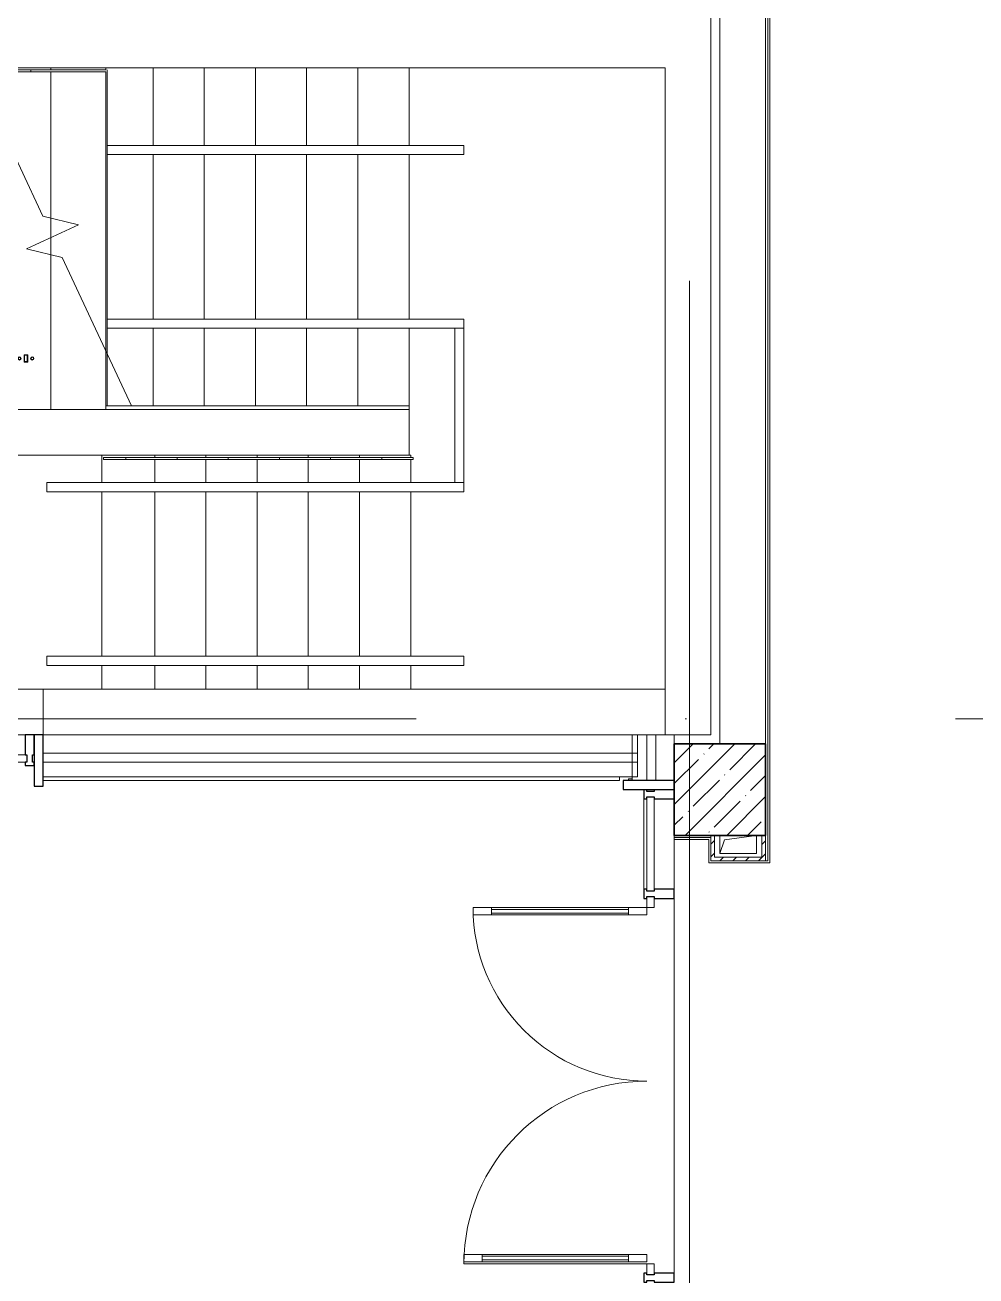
# Model space of a CAD drawing. Header units: millimetres. Extents: x 5993 to 95364, y 94667 to 143522.
# Drawn here: x 47599 to 48022, y 118349 to 118906 of the extents above; entities that cross this region are included whole.
import ezdxf

# ---------------------------------------------------------------- set-up
doc = ezdxf.new("R2010")
doc.units = ezdxf.units.MM
doc.linetypes.add('50_200_ШТРИХ_1Т_ш5_п1_п1_', pattern=[1400, 1000, -200, 0, -200])
doc.linetypes.add('Штрих короткий', pattern=[300, 150, -150])
for name, color, linetype, lineweight in [('0-2', 7, 'Continuous', 9), ('S-GRID-____-OTLN-1', 7, '50_200_ШТРИХ_1Т_ш5_п1_п1_', 9), ('Двери', 7, 'Continuous', 9), ('Импосты витража', 7, 'Continuous', 9), ('Импосты витража-1', 7, 'Continuous', 25), ('Контуры', 7, 'Continuous', 9), ('Линии свеса', 7, 'Continuous', 9), ('Марки вырезов', 7, 'Continuous', 9), ('Несущие колонны', 7, 'Continuous', 9), ('Несущие колонны-1', 7, 'Continuous', 35), ('Обобщенные модели', 7, 'Continuous', 9), ('Общие ребра', 7, 'Continuous', 9), ('Ограждение', 7, 'Continuous', 9), ('Ограждение-1', 7, 'Continuous', 20), ('Остекление-1', 7, 'Continuous', 9), ('Панель', 7, 'Continuous', 13), ('Панель-1', 7, 'Continuous', 9), ('Перекрытия', 7, 'Continuous', 9), ('Перемычка-1', 7, 'Штрих короткий', 9), ('Стены', 7, 'Continuous', 9), ('Стены-1', 7, 'Continuous', 13), ('Элементы узлов', 7, 'Continuous', 9)]:
    doc.layers.add(name, color=color, linetype=linetype, lineweight=lineweight)
doc.layers.add('Штриховка разреза-4', color=7, linetype='Continuous', lineweight=5, true_color=0x0080ff)

# ---------------------------------------------------------------- blocks, each defined once
blk = doc.blocks.new('Ограждение_СКБ_Подвал - 2-й марш _Л-1_ 2-33198490-АИ2_01_План напольных покрытий и плинтусов 1го этажа _Часть 1_')
at = {"layer": 'Ограждение'}
for p, q in [((-160, 25), (2120, 25)), ((-160, -25), (-160, 25)), ((2120, 25), (2120, -25)), ((2120, -25), (-160, -25))]:
    blk.add_line(p, q, dxfattribs=at)
blk = doc.blocks.new('BSC_Колонна _Прямоугольная - 500х500-V125-АИ2_01_План напольных покрытий и плинтусов 1го этажа _Часть 1_')
at = {"layer": 'Несущие колонны'}
h = blk.add_hatch(dxfattribs=at)
h.set_pattern_fill('FP_158', color=256, style=0, pattern_type=2)
h.set_pattern_definition([(45, (-77100, -56700), (-114.04925, 114.04925), []), (45, (-76985.95, -56700), (-114.04925, 114.04925), [201.613, -40.323, 3.353, -36.97])])
h.paths.add_polyline_path([(-250, -250), (250, -250), (250, 250), (-250, 250)], flags=0)
at = {"layer": 'Несущие колонны-1'}
for p, q in [((250, 250), (-250, 250)), ((-250, 250), (-250, -250)), ((250, -250), (250, 250)), ((-250, -250), (250, -250))]:
    blk.add_line(p, q, dxfattribs=at)
blk = doc.blocks.new('Ограждение_СКБ_Подвал - 2-й марш _Л-1_-V51-АИ2_01_План напольных покрытий и плинтусов 1го этажа _Часть 1_')
at = {"layer": 'Ограждение'}
for p, q in [((3800, 25), (1850, 25)), ((3800, -25), (3800, 25)), ((1850, -25), (3800, -25))]:
    blk.add_line(p, q, dxfattribs=at)
blk = doc.blocks.new('PNS_Панель прямоугольная1 - Нр_Стекло - 40мм-31356820-АИ2_01_План напольных покрытий и плинтусов 1го этажа _Часть 1_')
at = {"layer": 'Остекление-1'}
for p, q in [((-247.5, 40), (247.5, 40)), ((-257.5, 0), (257.5, 0)), ((247.5, 0), (-247.5, 0))]:
    blk.add_line(p, q, dxfattribs=at)
blk = doc.blocks.new('Прямоугольный импост - Импост структурный с накладкой - 150мм-31356817-АИ2_01_План напольных покрытий и плинтусов 1го этажа _Часть 1_')
at = {"layer": 'Импосты витража'}
for p, q in [((76683, 56155), (76683, 56650)), ((76850, 56438), (76850, 56450)), ((76850, 56155), (76850, 56427))]:
    blk.add_line(p, q, dxfattribs=at)
blk = doc.blocks.new('Прямоугольный импост - Импост структурный с накладкой - 150мм-V170-АИ2_01_План напольных покрытий и плинтусов 1го этажа _Часть 1_')
at = {"layer": 'Импосты витража-1'}
for p, q in [((-25, 0), (-25, 17)), ((-25, 17), (25, 17)), ((-15, 0), (-25, 0)), ((-15, -40), (-15, 0)), ((25, 0), (15, 0)), ((15, 0), (15, -40)), ((25, 17), (25, 0)), ((-25, -150), (-25, -40)), ((-25, -40), (-15, -40)), ((15, -40), (25, -40)), ((25, -40), (25, -150))]:
    blk.add_line(p, q, dxfattribs=at)
blk = doc.blocks.new('Прямоугольный импост - Откос НВФ_50х280 мм-28455955-АИ2_01_План напольных покрытий и плинтусов 1го этажа _Часть 1_')
at = {"layer": 'Импосты витража-1'}
for p, q in [((0, 130), (-50, 130)), ((-50, 130), (-50, -150)), ((0, -150), (0, 130))]:
    blk.add_line(p, q, dxfattribs=at)
blk = doc.blocks.new('Дверь_Витражная_СКБ_2Ст2 - ДВН_ДАО_Выход из столовой-31380407-АИ2_01_План напольных покрытий и плинтусов 1го этажа _Часть 1_')
at = {"layer": 'Двери'}
for p, q in [((-975, -950), (-975, 0)), ((975, -1000), (975, 0))]:
    blk.add_line(p, q, dxfattribs=at)
for centre, radius, start, end in [((-975, 0), 950, 270, 0), ((975, 0), 1000, 180, 270)]:
    blk.add_arc(centre, radius, start, end, dxfattribs=at)
at = {"layer": 'Элементы узлов'}
for p, q in [((-1025, 40), (-975, 40)), ((-975, 40), (-1025, 40)), ((-975, 0), (-1025, 0)), ((-1025, 0), (-975, 0)), ((-975, 40), (-975, 0)), ((-975, 0), (-975, 40)), ((-935, 0), (-975, 0)), ((-975, -950), (-975, 0)), ((-935, 0), (-975, 0)), ((-975, 0), (-975, -950)), ((-935, -950), (-935, 0)), ((-935, -950), (-935, 0)), ((923, 0), (963, 0)), ((923, -1000), (923, 0)), ((923, 0), (923, -1000)), ((963, 0), (923, 0)), ((963, -1000), (963, 0)), ((963, -1000), (963, 0)), ((1025, 40), (975, 40)), ((975, 40), (975, 0)), ((1025, 40), (975, 40)), ((975, 40), (975, 0)), ((975, 0), (1025, 0)), ((975, 0), (1025, 0)), ((-975, -100), (-935, -100)), ((-965, -850), (-965, -100)), ((-945, -850), (-945, -100)), ((963, -100), (923, -100)), ((933, -900), (933, -100)), ((953, -900), (953, -100)), ((-975, -850), (-935, -850)), ((-975, -950), (-935, -950)), ((-975, -950), (-935, -950)), ((963, -900), (923, -900)), ((963, -1000), (923, -1000)), ((923, -1000), (963, -1000))]:
    blk.add_line(p, q, dxfattribs=at)
blk = doc.blocks.new('Прямоугольный импост - Импост структурный с накладкой - 150мм-27090926-АИ2_01_План напольных покрытий и плинтусов 1го этажа _Часть 1_')
at = {"layer": 'Импосты витража-1'}
for p, q in [((-25, 0), (-25, 17)), ((-25, 17), (25, 17)), ((-15, 0), (-25, 0)), ((-15, -40), (-15, 0)), ((25, 0), (15, 0)), ((15, 0), (15, -40)), ((25, 17), (25, 0)), ((-25, -150), (-25, -40)), ((-25, -40), (-15, -40)), ((15, -40), (25, -40)), ((25, -40), (25, -150)), ((25, -150), (-25, -150))]:
    blk.add_line(p, q, dxfattribs=at)
blk = doc.blocks.new('Проем_Дверь_Прямоугольный - 1400х2400h_дверные проемы-27126712-АИ2_01_План напольных покрытий и плинтусов 1го этажа _Часть 1_')
at = {"layer": 'Перемычка-1'}
for p, q in [((700, 125), (-700, 125)), ((700, -125), (-700, -125))]:
    blk.add_line(p, q, dxfattribs=at)
blk = doc.blocks.new('Прямоугольный импост - Откос НВФ_50х280 мм-27090899-АИ2_01_План напольных покрытий и плинтусов 1го этажа _Часть 1_')
at = {"layer": 'Импосты витража-1'}
for p, q in [((0, 150), (-50, 150)), ((-50, 150), (-50, -130)), ((0, -130), (0, 150)), ((-50, -130), (0, -130))]:
    blk.add_line(p, q, dxfattribs=at)
blk = doc.blocks.new('DRS_ДПУ_распашная__1Ст_Прямоугольная - НР_Стальная_подвал-27090921-АИ2_01_План напольных покрытий и плинтусов 1го этажа _Часть 1_')
at = {"layer": 'Панель'}
for p, q in [((-550, 1100), (-550, 0)), ((-510, 1100), (-550, 1100)), ((-510, 0), (-510, 1100)), ((-550, 0), (-510, 0))]:
    blk.add_line(p, q, dxfattribs=at)
at = {"layer": 'Панель-1'}
for p, q in [((-550, 0), (-610, 0)), ((-610, 0), (-610, -40)), ((-550, -40), (-550, 0)), ((610, 0), (550, 0)), ((550, 0), (550, -40)), ((610, -40), (610, 0)), ((-610, -40), (-550, -40)), ((550, -40), (610, -40))]:
    blk.add_line(p, q, dxfattribs=at)
blk.add_arc((-550, 0), 1100, 360, 90, dxfattribs=at)
blk = doc.blocks.new('Прямоугольный импост - Импост структурный с накладкой - 150мм-27090916-АИ2_01_План напольных покрытий и плинтусов 1го этажа _Часть 1_')
at = {"layer": 'Импосты витража-1'}
for p, q in [((-25, 40), (-25, 150)), ((-25, 150), (25, 150)), ((25, 150), (25, 40)), ((-15, 40), (-25, 40)), ((-25, -17), (-25, 0)), ((-25, 0), (-15, 0)), ((-15, 0), (-15, 40)), ((15, 40), (15, 0)), ((25, 40), (15, 40)), ((15, 0), (25, 0)), ((25, 0), (25, -17)), ((25, -17), (-25, -17))]:
    blk.add_line(p, q, dxfattribs=at)
blk = doc.blocks.new('AR_Отверстие прямоугольное _в плите_ - AR_Отверстие прямоугольное _в плите_-V245-АИ2_01_План напольных покрытий и плинтусов 1го этажа _Часть 1_')
at = {"layer": 'Обобщенные модели'}
for p, q in [((-100, 50), (-100, -50)), ((-100, -50), (-75, 25)), ((-75, 25), (100, 50)), ((100, -50), (100, 50)), ((-100, -50), (100, -50))]:
    blk.add_line(p, q, dxfattribs=at)
blk = doc.blocks.new('Ограждение_СКБ_Подвал - Площадка-V297-АИ2_01_План напольных покрытий и плинтусов 1го этажа _Часть 1_')
at = {"layer": 'Ограждение'}
for p, q in [((545, 25), (-300, 25)), ((-300, -25), (545, -25))]:
    blk.add_line(p, q, dxfattribs=at)
blk = doc.blocks.new('Ограждение 14 - Ограждение 2-31464566-АИ2_01_План напольных покрытий и плинтусов 1го этажа _Часть 1_')
at = {"layer": 'Ограждение'}
for p, q in [((68849.4, 57297.8), (68849.4, 57296.8)), ((68849.4, 57296.3), (68849.4, 57169)), ((68879.4, 57169), (68879.4, 57296.3)), ((68902.6, 57356), (68893.2, 57356)), ((68893.2, 57354), (68893.2, 57356)), ((69423.4, 57356), (68902.6, 57356)), ((68902.6, 57326), (69423.4, 57326)), ((69124.6, 57305.4), (69124.6, 57261)), ((69124.6, 57301), (69124.6, 57261)), ((69134.6, 57261), (69134.6, 57305.4)), ((69134.6, 57261), (69134.6, 57301)), ((70218.7, 57356), (69423.4, 57356)), ((69423.4, 57326), (70218.7, 57326)), ((69724.7, 57301), (69724.7, 57261)), ((69734.7, 57261), (69734.7, 57301)), ((70324.6, 57301), (70324.6, 57261)), ((70334.6, 57261), (70334.6, 57301)), ((69119.6, 57261), (69119.6, 57221)), ((69139.6, 57261), (69119.6, 57261)), ((69122.6, 57258), (69136.6, 57258)), ((69122.6, 57224), (69122.6, 57258)), ((69136.6, 57258), (69136.6, 57224)), ((69139.6, 57221), (69139.6, 57261)), ((68849.4, 57169), (68849.4, 57166.1)), ((68849.7, 57156.9), (68849.7, 56820.9)), ((68849.7, 57156.9), (68864.7, 57156.9)), ((68864.7, 57156.9), (68879.7, 57156.9)), ((68879.7, 56820.9), (68879.7, 57156.9)), ((69119.6, 57221), (69139.6, 57221)), ((69136.6, 57224), (69122.6, 57224)), ((68970, 56896.9), (68906.1, 56896.9)), ((68970, 56896.9), (68906.1, 56896.9)), ((68906.1, 56886.9), (68970, 56886.9)), ((68906.1, 56886.9), (68970, 56886.9)), ((68975, 56916.2), (68970, 56916.2)), ((68970, 56916.2), (68970, 56915.3)), ((68970, 56915.3), (68970, 56916.2)), ((68975, 56916.2), (68970, 56916.2)), ((68970, 56916.2), (68970, 56915.3)), ((68970, 56866.2), (68970, 56916.2)), ((68970, 56867), (68970, 56866.2)), ((68970, 56866.2), (68970, 56867)), ((68970, 56867), (68970, 56866.2)), ((68970, 56866.2), (68975, 56866.2)), ((68970, 56866.2), (68975, 56866.2))]:
    blk.add_line(p, q, dxfattribs=at)
at = {"layer": 'Ограждение', "flags": 128}
for points in [[(69124.6, 57305.4), (69124.6, 57307), (69124.6, 57308.7), (69124.6, 57310.3), (69124.6, 57311.9), (69124.6, 57313.5), (69124.6, 57315.2), (69124.6, 57316.7), (69124.6, 57318.3), (69124.6, 57319.9), (69124.6, 57321.4), (69124.6, 57322.9), (69124.6, 57324.4), (69124.6, 57325.8)], [(69124.6, 57301), (69124.6, 57302.6), (69124.6, 57304.3), (69124.6, 57305.9), (69124.6, 57307.6), (69124.6, 57309.2), (69124.6, 57310.8), (69124.6, 57312.4), (69124.6, 57313.9), (69124.6, 57315.5), (69124.6, 57317), (69124.6, 57318.5), (69124.6, 57320), (69124.6, 57321.4), (69124.6, 57322.8), (69124.6, 57324.2), (69124.6, 57325.6)], [(69134.6, 57325.7), (69134.6, 57324.3), (69134.6, 57322.8), (69134.6, 57321.3), (69134.6, 57319.8), (69134.6, 57318.2), (69134.6, 57316.6), (69134.6, 57315), (69134.6, 57313.4), (69134.6, 57311.8), (69134.6, 57310.2), (69134.6, 57308.5), (69134.6, 57306.9), (69134.6, 57305.4)], [(69134.6, 57325.5), (69134.6, 57324.1), (69134.6, 57322.7), (69134.6, 57321.3), (69134.6, 57319.9), (69134.6, 57318.4), (69134.6, 57316.9), (69134.6, 57315.4), (69134.6, 57313.8), (69134.6, 57312.3), (69134.6, 57310.7), (69134.6, 57309.1), (69134.6, 57307.4), (69134.6, 57305.8), (69134.6, 57304.2), (69134.6, 57302.5), (69134.6, 57301)], [(69724.7, 57301), (69724.7, 57302.6), (69724.7, 57304.3), (69724.7, 57305.9), (69724.7, 57307.6), (69724.7, 57309.2), (69724.7, 57310.8), (69724.7, 57312.4), (69724.7, 57313.9), (69724.7, 57315.5), (69724.7, 57317), (69724.7, 57318.5), (69724.7, 57320), (69724.7, 57321.4), (69724.7, 57322.8), (69724.7, 57324.2), (69724.7, 57325.6)], [(69734.7, 57325.5), (69734.7, 57324.1), (69734.7, 57322.7), (69734.7, 57321.3), (69734.7, 57319.9), (69734.7, 57318.4), (69734.7, 57316.9), (69734.7, 57315.4), (69734.7, 57313.8), (69734.7, 57312.3), (69734.7, 57310.7), (69734.7, 57309.1), (69734.7, 57307.4), (69734.7, 57305.8), (69734.7, 57304.2), (69734.7, 57302.5), (69734.7, 57301)], [(70324.6, 57301), (70324.6, 57302.6), (70324.6, 57304.3), (70324.6, 57305.9), (70324.6, 57307.6), (70324.6, 57309.2), (70324.6, 57310.8), (70324.6, 57312.4), (70324.6, 57313.9), (70324.6, 57315.5), (70324.6, 57317), (70324.6, 57318.5), (70324.6, 57320), (70324.6, 57321.4), (70324.6, 57322.8), (70324.6, 57324.2), (70324.6, 57325.6), (70324.6, 57326.9), (70324.6, 57328.1), (70324.6, 57329.3), (70324.6, 57330.5), (70324.6, 57331.6), (70324.6, 57332.7), (70324.6, 57333.7), (70324.6, 57334.7), (70324.6, 57335.6), (70324.6, 57336.1)], [(70334.6, 57336.1), (70334.6, 57335.2), (70334.6, 57334.3), (70334.6, 57333.3), (70334.6, 57332.3), (70334.6, 57331.2), (70334.6, 57330.1), (70334.6, 57328.9), (70334.6, 57327.7), (70334.6, 57326.4), (70334.6, 57325.1), (70334.6, 57323.7), (70334.6, 57322.3), (70334.6, 57320.9), (70334.6, 57319.5), (70334.6, 57318), (70334.6, 57316.5), (70334.6, 57314.9), (70334.6, 57313.4), (70334.6, 57311.8), (70334.6, 57310.2), (70334.6, 57308.6), (70334.6, 57307), (70334.6, 57305.3), (70334.6, 57303.7), (70334.6, 57302), (70334.6, 57301)], [(68849.6, 57156.9), (68849.6, 57158.2), (68849.6, 57159.5), (68849.6, 57160.7), (68849.6, 57162), (68849.6, 57163.3), (68849.6, 57164.5), (68849.6, 57165.7), (68849.6, 57167), (68849.6, 57168.2), (68849.6, 57169.4), (68849.6, 57170.5), (68849.6, 57171.7), (68849.6, 57172.8), (68849.6, 57173.9), (68849.6, 57175), (68849.6, 57176), (68849.6, 57177), (68849.6, 57178), (68849.6, 57178.9), (68849.6, 57179.6)], [(68849.6, 57146.7), (68849.6, 57148), (68849.6, 57149.3), (68849.6, 57150.5), (68849.6, 57151.8), (68849.6, 57153), (68849.6, 57154.3), (68849.6, 57155.5), (68849.6, 57156.7), (68849.6, 57157.9), (68849.6, 57159.1), (68849.6, 57160.3), (68849.6, 57161.4), (68849.6, 57162.6), (68849.6, 57163.7), (68849.6, 57164.7), (68849.6, 57165.8), (68849.6, 57166.8)], [(68879.6, 57179.6), (68879.6, 57178.6), (68879.6, 57177.7), (68879.6, 57176.7), (68879.6, 57175.7), (68879.6, 57174.6), (68879.6, 57173.5), (68879.6, 57172.4), (68879.6, 57171.3), (68879.6, 57170.1), (68879.6, 57169), (68879.6, 57167.8), (68879.6, 57166.6), (68879.6, 57165.3), (68879.6, 57164.1), (68879.6, 57162.9), (68879.6, 57161.6), (68879.6, 57160.3), (68879.6, 57159.1), (68879.6, 57157.8), (68879.6, 57156.9)], [(68879.6, 57169.3), (68879.6, 57168.4), (68879.6, 57167.5), (68879.6, 57166.5), (68879.6, 57165.4), (68879.6, 57164.4), (68879.6, 57163.3), (68879.6, 57162.2), (68879.6, 57161.1), (68879.6, 57159.9), (68879.6, 57158.7), (68879.6, 57157.6)], [(68865.1, 56896.9), (68865.1, 56896.9), (68865.3, 56896.9), (68865.4, 56896.9), (68865.7, 56896.9), (68866, 56896.9), (68866.4, 56896.9), (68866.8, 56896.9)], [(68866.8, 56886.9), (68866.3, 56886.9), (68866, 56886.9), (68865.7, 56886.9), (68865.4, 56886.9), (68865.2, 56886.9), (68865.1, 56886.9), (68865.1, 56886.9)], [(68906.1, 56886.9), (68904.4, 56886.9), (68902.8, 56886.9), (68901.1, 56886.9), (68899.5, 56886.9), (68897.9, 56886.9), (68896.3, 56886.9), (68894.7, 56886.9), (68893.1, 56886.9), (68891.6, 56886.9), (68890, 56886.9), (68888.5, 56886.9), (68887.1, 56886.9), (68885.6, 56886.9), (68884.2, 56886.9), (68882.8, 56886.9), (68881.5, 56886.9), (68880.2, 56886.9)], [(68906.1, 56886.9), (68904.4, 56886.9), (68902.8, 56886.9), (68901.1, 56886.9), (68899.5, 56886.9), (68897.9, 56886.9), (68896.3, 56886.9), (68894.7, 56886.9), (68893.1, 56886.9), (68891.6, 56886.9), (68890, 56886.9), (68888.5, 56886.9), (68887.1, 56886.9), (68885.6, 56886.9), (68884.2, 56886.9), (68882.8, 56886.9), (68881.5, 56886.9), (68880.2, 56886.9)], [(68880.3, 56896.9), (68881.6, 56896.9), (68882.9, 56896.9), (68884.3, 56896.9), (68885.7, 56896.9), (68887.2, 56896.9), (68888.7, 56896.9), (68890.2, 56896.9), (68891.7, 56896.9), (68893.2, 56896.9), (68894.8, 56896.9), (68896.4, 56896.9), (68898, 56896.9), (68899.6, 56896.9), (68901.3, 56896.9), (68902.9, 56896.9), (68904.5, 56896.9), (68906.1, 56896.9)], [(68880.3, 56896.9), (68881.6, 56896.9), (68882.9, 56896.9), (68884.3, 56896.9), (68885.7, 56896.9), (68887.2, 56896.9), (68888.7, 56896.9), (68890.2, 56896.9), (68891.7, 56896.9), (68893.2, 56896.9), (68894.8, 56896.9), (68896.4, 56896.9), (68898, 56896.9), (68899.6, 56896.9), (68901.3, 56896.9), (68902.9, 56896.9), (68904.5, 56896.9), (68906.1, 56896.9)], [(68849.7, 56785.9), (68849.7, 56786), (68849.7, 56786), (68849.7, 56786.2), (68849.7, 56786.4), (68849.7, 56786.6), (68849.7, 56786.9), (68849.7, 56787.3), (68849.7, 56787.7), (68849.7, 56788.2), (68849.7, 56788.7), (68849.7, 56789.3), (68849.7, 56789.9), (68849.7, 56790.6), (68849.7, 56791.3), (68849.7, 56792), (68849.7, 56792.9), (68849.7, 56793.7), (68849.7, 56794.6), (68849.7, 56795.6), (68849.7, 56796.6), (68849.7, 56797.6), (68849.7, 56798.6), (68849.7, 56799.7), (68849.7, 56800.9), (68849.7, 56802), (68849.7, 56803.2), (68849.7, 56804.4), (68849.7, 56805.7), (68849.7, 56807), (68849.7, 56808.3), (68849.7, 56809.6), (68849.7, 56810.9), (68849.7, 56812.2), (68849.7, 56813.6), (68849.7, 56815), (68849.7, 56816.4), (68849.7, 56817.8), (68849.7, 56819.2), (68849.7, 56820.6), (68849.7, 56820.9)], [(68849.7, 56820.9), (68849.7, 56819.5), (68849.7, 56818.1), (68849.7, 56816.7), (68849.7, 56815.4), (68849.7, 56814), (68849.7, 56812.6), (68849.7, 56811.3), (68849.7, 56809.9), (68849.7, 56808.6), (68849.7, 56807.3), (68849.7, 56806), (68849.7, 56804.8), (68849.7, 56803.5), (68849.7, 56802.3), (68849.7, 56801.2), (68849.7, 56800), (68849.7, 56798.9), (68849.7, 56797.9), (68849.7, 56796.8), (68849.7, 56795.8), (68849.7, 56794.9), (68849.7, 56794), (68849.7, 56793.1), (68849.7, 56792.3), (68849.7, 56791.5), (68849.7, 56790.8), (68849.7, 56790.1), (68849.7, 56789.4), (68849.7, 56788.8), (68849.7, 56788.3), (68849.7, 56787.8), (68849.7, 56787.4), (68849.7, 56787), (68849.7, 56786.7), (68849.7, 56786.4), (68849.7, 56786.2), (68849.7, 56786.1), (68849.7, 56786), (68849.7, 56785.9)], [(68879.7, 56820.9), (68879.7, 56819.5), (68879.7, 56818.1), (68879.7, 56816.7), (68879.7, 56815.4), (68879.7, 56814), (68879.7, 56812.6), (68879.7, 56811.3), (68879.7, 56809.9), (68879.7, 56808.6), (68879.7, 56807.3), (68879.7, 56806), (68879.7, 56804.8), (68879.7, 56803.5), (68879.7, 56802.3), (68879.7, 56801.2), (68879.7, 56800)], [(68879.7, 56785.9), (68879.7, 56786), (68879.7, 56786), (68879.7, 56786.2), (68879.7, 56786.4), (68879.7, 56786.6), (68879.7, 56786.9), (68879.7, 56787.3), (68879.7, 56787.7), (68879.7, 56788.2), (68879.7, 56788.7), (68879.7, 56789.3), (68879.7, 56789.9), (68879.7, 56790.6), (68879.7, 56791.3), (68879.7, 56792), (68879.7, 56792.9), (68879.7, 56793.7), (68879.7, 56794.6), (68879.7, 56795.6), (68879.7, 56796.6), (68879.7, 56797.6), (68879.7, 56798.6), (68879.7, 56799.7), (68879.7, 56800.9), (68879.7, 56802), (68879.7, 56803.2), (68879.7, 56804.4), (68879.7, 56805.7), (68879.7, 56807), (68879.7, 56808.3), (68879.7, 56809.6), (68879.7, 56810.9), (68879.7, 56812.2), (68879.7, 56813.6), (68879.7, 56815), (68879.7, 56816.4), (68879.7, 56817.8), (68879.7, 56819.2), (68879.7, 56820.6), (68879.7, 56820.9)], [(68860, 56771.7), (68859.4, 56771.9), (68858.8, 56772.1), (68858.3, 56772.4), (68857.8, 56772.6), (68857.2, 56772.9), (68856.7, 56773.2), (68856.2, 56773.6), (68855.7, 56773.9), (68855.3, 56774.3), (68854.8, 56774.7), (68854.4, 56775.1), (68853.9, 56775.5), (68853.5, 56775.9), (68853.1, 56776.4), (68852.8, 56776.8), (68852.4, 56777.3), (68852.1, 56777.8), (68851.8, 56778.3), (68851.5, 56778.9), (68851.2, 56779.4), (68850.9, 56779.9), (68850.7, 56780.5), (68850.5, 56781.1), (68850.3, 56781.6), (68850.2, 56782.2), (68850, 56782.8), (68849.9, 56783.4), (68849.8, 56784), (68849.7, 56784.6), (68849.7, 56785.2), (68849.7, 56785.8), (68849.7, 56785.9)], [(68879.7, 56785.9), (68879.7, 56785.3), (68879.6, 56784.7), (68879.6, 56784.1), (68879.5, 56783.5), (68879.4, 56783), (68879.3, 56782.4), (68879.1, 56781.8), (68878.9, 56781.2), (68878.7, 56780.7), (68878.5, 56780.1), (68878.3, 56779.5), (68878, 56779), (68877.7, 56778.5), (68877.4, 56778), (68877.1, 56777.5), (68876.7, 56777), (68876.4, 56776.5), (68876, 56776), (68875.6, 56775.6), (68875.1, 56775.2), (68874.7, 56774.8), (68874.2, 56774.4), (68873.8, 56774), (68873.3, 56773.6), (68872.8, 56773.3), (68872.3, 56773), (68871.8, 56772.7), (68871.2, 56772.4), (68870.7, 56772.2), (68870.1, 56772), (68869.6, 56771.7)], [(68879.7, 56795.8), (68879.7, 56794.9), (68879.7, 56794), (68879.7, 56793.1), (68879.7, 56792.3), (68879.7, 56791.5), (68879.7, 56790.8), (68879.7, 56790.1), (68879.7, 56789.4), (68879.7, 56788.8), (68879.7, 56788.3), (68879.7, 56787.8), (68879.7, 56787.4), (68879.7, 56787), (68879.7, 56786.7), (68879.7, 56786.4), (68879.7, 56786.2), (68879.7, 56786.1), (68879.7, 56786), (68879.7, 56785.9)]]:
    blk.add_lwpolyline(points, dxfattribs=at)
at = {"layer": 'Ограждение'}
for centre, radius, start, end in [((69094.6, 57241), 9, 90, 270), ((69094.5, 57241), 6, 90, 270), ((69094.5, 57241), 6, 270, 90), ((69094.6, 57241), 9, 270, 90), ((69164.7, 57241), 9, 90, 270), ((69164.8, 57241), 6, 90, 270), ((69164.7, 57241), 9, 270, 90), ((69164.8, 57241), 6, 270, 90), ((69694.6, 57241), 9, 90, 270), ((69694.5, 57241), 6, 90, 270), ((69694.5, 57241), 6, 270, 90), ((69694.6, 57241), 9, 270, 90), ((69764.7, 57241), 9, 90, 270), ((69764.8, 57241), 6, 90, 270), ((69764.7, 57241), 9, 270, 90), ((69764.8, 57241), 6, 270, 90), ((70294.6, 57241), 9, 90, 270), ((70294.5, 57241), 6, 90, 270), ((70294.5, 57241), 6, 270, 90), ((70294.6, 57241), 9, 270, 90), ((70364.7, 57241), 9, 90, 270), ((70364.8, 57241), 6, 90, 270), ((70364.7, 57241), 9, 270, 90), ((70364.8, 57241), 6, 270, 90), ((70894.6, 57241), 9, 90, 270), ((70894.5, 57241), 6, 90, 270), ((70894.5, 57241), 6, 270, 90), ((70894.6, 57241), 9, 270, 90), ((70964.7, 57241), 9, 90, 270), ((70964.8, 57241), 6, 90, 270), ((70964.7, 57241), 9, 270, 90), ((70964.8, 57241), 6, 270, 90)]:
    blk.add_arc(centre, radius, start, end, dxfattribs=at)
for centre, major_axis, ratio, start_param, end_param in [((68864.4, 57296.3), (15, 0), 0.5, 2.879793, 4.712389), ((68864.4, 57297.8), (15, 0), 0.5, 2.879793, 3.273788), ((68864.4, 57296.3), (15, 0), 0.5, 4.712389, 6.203112), ((68902.6, 57341), (0, 15), 0.447214, 0, 1.570796), ((68902.6, 57341), (0, 15), 0.447214, 1.570796, 2.879793), ((68864.4, 57169), (15, 0), 0.5, 3.141593, 3.403392), ((68864.4, 57166.1), (15, 0), 0.5, 3.141593, 3.403392), ((68864.6, 57156.9), (15, 0), 0.008993, 2.879793, 3.141593), ((68864.6, 57179.6), (15, 0), 0.701869, 3.403392, 3.633446), ((68864.6, 57156.9), (15, 0), 0.008993, 1.570796, 2.856942), ((68864.6, 57179.6), (15, 0), 0.701869, 3.665191, 4.173478), ((68864.6, 57179.6), (15, 0), 0.701869, 4.18879, 4.712389), ((68864.6, 57179.6), (15, 0), 0.701869, 4.712389, 5.495566), ((68864.6, 57156.9), (15, 0), 0.008993, 0.261799, 1.570796), ((68864.6, 57179.6), (15, 0), 0.701869, 5.497787, 5.751061), ((68864.6, 57179.6), (15, 0), 0.701869, 5.759587, 5.996221), ((68864.6, 57179.6), (15, 0), 0.701869, 6.021386, 6.283185)]:
    blk.add_ellipse(centre, major_axis=major_axis, ratio=ratio, start_param=start_param, end_param=end_param, dxfattribs=at)
for points in [[(69124.7, 57305.4), (69124.8, 57305.4), (69125.2, 57305.4), (69126.3, 57305.4), (69127.9, 57305.3), (69129, 57305.3), (69129.6, 57305.3)], [(69129.6, 57305.3), (69130.2, 57305.3), (69131.4, 57305.3), (69132.9, 57305.4), (69134, 57305.4), (69134.6, 57305.4), (69134.6, 57305.4), (69134.5, 57305.4)], [(69134.5, 57301), (69134.6, 57301), (69134.6, 57301), (69134.5, 57301)], [(69724.7, 57301), (69724.8, 57301), (69725.2, 57301), (69726.4, 57301), (69727.9, 57301), (69729.1, 57301), (69729.7, 57301)], [(69729.7, 57301), (69730.2, 57301), (69731.4, 57301), (69732.9, 57301), (69734.1, 57301), (69734.7, 57301), (69734.7, 57301), (69734.6, 57301)], [(70324.7, 57301), (70324.8, 57301), (70325.2, 57301), (70326.4, 57301), (70327.9, 57301), (70329, 57301), (70329.6, 57301)], [(70329.6, 57301), (70330.2, 57301), (70331.4, 57301), (70332.9, 57301), (70334, 57301), (70334.5, 57301), (70334.6, 57301)], [(68906.1, 56896.8), (68906.1, 56896.9), (68906.1, 56896.9), (68906.1, 56896.8)], [(68906.1, 56891.9), (68906.1, 56892.5), (68906.1, 56893.6), (68906.1, 56895.2), (68906.1, 56896.3), (68906.1, 56896.9), (68906.1, 56896.9), (68906.1, 56896.8)], [(68906.1, 56887), (68906.1, 56887.1), (68906.1, 56887.5), (68906.1, 56888.6), (68906.1, 56890.2), (68906.1, 56891.3), (68906.1, 56891.9)]]:
    blk.add_open_spline(points, degree=3, dxfattribs=at)
at = {"layer": 'Ограждение-1'}
for p, q in [((69719.6, 57261), (69719.6, 57221)), ((69739.6, 57261), (69719.6, 57261)), ((69722.6, 57258), (69736.6, 57258)), ((69722.6, 57224), (69722.6, 57258)), ((69736.6, 57258), (69736.6, 57224)), ((69739.6, 57221), (69739.6, 57261)), ((70319.6, 57261), (70319.6, 57221)), ((70339.6, 57261), (70319.6, 57261)), ((70322.6, 57258), (70336.6, 57258)), ((70322.6, 57224), (70322.6, 57258)), ((70336.6, 57258), (70336.6, 57224)), ((70339.6, 57221), (70339.6, 57261)), ((70919.6, 57261), (70919.6, 57221)), ((70939.6, 57261), (70919.6, 57261)), ((70922.6, 57258), (70936.6, 57258)), ((70922.6, 57224), (70922.6, 57258)), ((70936.6, 57258), (70936.6, 57224)), ((70939.6, 57221), (70939.6, 57261)), ((69719.6, 57221), (69739.6, 57221)), ((69736.6, 57224), (69722.6, 57224)), ((70319.6, 57221), (70339.6, 57221)), ((70336.6, 57224), (70322.6, 57224)), ((70919.6, 57221), (70939.6, 57221)), ((70936.6, 57224), (70922.6, 57224))]:
    blk.add_line(p, q, dxfattribs=at)
at = {"layer": 'Ограждение-1', "flags": 128}
for points in [[(69457, 57341), (69456.5, 57343.6), (69455, 57346.2), (69452.5, 57348.5), (69449.1, 57350.7), (69445, 57352.5), (69440.2, 57354), (69434.9, 57355.1), (69429.3, 57355.8), (69423.4, 57356), (69417.6, 57355.8), (69412, 57355.1), (69406.7, 57354), (69401.9, 57352.5), (69397.8, 57350.7), (69394.4, 57348.5), (69391.9, 57346.2), (69390.4, 57343.6), (69389.9, 57341)], [(69389.9, 57341), (69390.4, 57338.4), (69391.9, 57335.9), (69394.4, 57333.5), (69397.8, 57331.4), (69401.9, 57329.6), (69406.7, 57328.1), (69412, 57326.9), (69417.6, 57326.3), (69423.4, 57326), (69429.3, 57326.3), (69434.9, 57326.9), (69440.2, 57328.1), (69445, 57329.6), (69449.1, 57331.4), (69452.5, 57333.5), (69455, 57335.9), (69456.5, 57338.4), (69457, 57341)], [(70252.3, 57341), (70251.8, 57343.6), (70250.3, 57346.2), (70247.8, 57348.5), (70244.4, 57350.7), (70240.3, 57352.5), (70235.5, 57354), (70230.2, 57355.1), (70224.6, 57355.8), (70218.7, 57356), (70212.9, 57355.8), (70207.3, 57355.1), (70202, 57354), (70197.2, 57352.5), (70193, 57350.7), (70189.7, 57348.5), (70187.2, 57346.2), (70185.7, 57343.6), (70185.2, 57341)], [(70185.2, 57341), (70185.7, 57338.4), (70187.2, 57335.9), (70189.7, 57333.5), (70193, 57331.4), (70197.2, 57329.6), (70202, 57328.1), (70207.3, 57326.9), (70212.9, 57326.3), (70218.7, 57326), (70224.6, 57326.3), (70230.2, 57326.9), (70235.5, 57328.1), (70240.3, 57329.6), (70244.4, 57331.4), (70247.8, 57333.5), (70250.3, 57335.9), (70251.8, 57338.4), (70252.3, 57341)], [(70329.6, 57341.8), (70327.8, 57341.4), (70326.3, 57340.4), (70325.2, 57338.8), (70324.7, 57337), (70324.7, 57335.1), (70325.2, 57333.3), (70326.3, 57331.7), (70327.8, 57330.6), (70329.6, 57330.1)], [(70329.6, 57330.1), (70331.5, 57330.6), (70333, 57331.7), (70334, 57333.3), (70334.6, 57335.1), (70334.6, 57337), (70334.1, 57338.8), (70333, 57340.4), (70331.5, 57341.4), (70329.6, 57341.8)]]:
    blk.add_lwpolyline(points, dxfattribs=at)

msp = doc.modelspace()

# ---------------------------------------------------------------- linework, layer by layer
at = {"layer": 'S-GRID-____-OTLN-1', "color": 251, "ltscale": 0.6, "true_color": 0x636466}
for p, q in [((47894.73, 117351.98), (47894.73, 121495.1)), ((50293.31, 118597.07), (41443.97, 118597.07))]:
    msp.add_line(p, q, dxfattribs=at)
at = {"layer": 'Контуры'}
for p, q in [((47635.59, 118736.43), (47646.28, 118736.43)), ((47646.28, 118736.43), (47655.94, 118736.43)), ((47655.94, 118736.43), (47678.73, 118736.43)), ((47678.73, 118736.43), (47701.52, 118736.43)), ((47701.52, 118736.43), (47724.31, 118736.43)), ((47724.31, 118736.43), (47747.1, 118736.43)), ((47747.1, 118736.43), (47769.89, 118736.43)), ((47633.15, 118702.24), (47633.15, 118712.82)), ((47633.15, 118685.96), (47633.15, 118698.17)), ((47633.15, 118637.13), (47633.15, 118685.96)), ((47633.15, 118624.92), (47633.15, 118637.13)), ((47633.15, 118610.27), (47633.15, 118620.85))]:
    msp.add_line(p, q, dxfattribs=at)
at = {"layer": 'Линии свеса'}
for p, q in [((47655.94, 118887.01), (47655.94, 118852.42)), ((47678.73, 118887.01), (47678.73, 118852.42)), ((47701.52, 118887.01), (47701.52, 118852.42)), ((47724.31, 118887.01), (47724.31, 118852.42)), ((47747.1, 118887.01), (47747.1, 118852.42)), ((47655.94, 118848.35), (47655.94, 118775.09)), ((47678.73, 118848.35), (47678.73, 118775.09)), ((47701.52, 118848.35), (47701.52, 118775.09)), ((47724.31, 118848.35), (47724.31, 118775.09)), ((47747.1, 118848.35), (47747.1, 118775.09)), ((47655.94, 118771.02), (47655.94, 118736.43)), ((47678.73, 118771.02), (47678.73, 118736.43)), ((47701.52, 118771.02), (47701.52, 118736.43)), ((47724.31, 118771.02), (47724.31, 118736.43)), ((47747.1, 118771.02), (47747.1, 118736.43)), ((47635.59, 118759.35), (47635.59, 118736.43))]:
    msp.add_line(p, q, dxfattribs=at)
at = {"layer": 'Марки вырезов'}
for p, q in [((47606.87, 118820.94), (47576.06, 118887.01)), ((47622.7, 118817.09), (47606.87, 118820.94)), ((47599.64, 118806.34), (47622.7, 118817.09)), ((47615.47, 118802.5), (47599.64, 118806.34)), ((47646.28, 118736.43), (47615.47, 118802.5))]:
    msp.add_line(p, q, dxfattribs=at)
at = {"layer": 'Общие ребра'}
for p, q in [((47607.1, 118589.92), (47871.64, 118589.92)), ((47871.64, 118589.92), (47607.1, 118589.92)), ((47875.7, 118569.57), (47875.7, 118589.92)), ((47879.77, 118569.57), (47879.77, 118589.92)), ((47871.64, 118581.78), (47607.1, 118581.78)), ((47871.64, 118577.71), (47607.1, 118577.71)), ((47607.1, 118571.2), (47863.5, 118571.2)), ((47863.5, 118571.2), (47607.1, 118571.2)), ((47869.19, 118569.57), (47869.19, 118570.38)), ((47869.19, 118570.38), (47869.19, 118569.57))]:
    msp.add_line(p, q, dxfattribs=at)
at = {"layer": 'Перекрытия'}
for p, q in [((47610.44, 118887.01), (47610.44, 118886.03)), ((47634.86, 118886.03), (47634.86, 118887.01)), ((47769.89, 118887.01), (47769.89, 118852.42)), ((47610.44, 118885.14), (47610.44, 118734.8)), ((47769.89, 118848.35), (47769.89, 118775.09)), ((47769.89, 118771.02), (47769.89, 118734.8)), ((47634.86, 118734.8), (47634.86, 118736.43)), ((47633.15, 118702.24), (47633.15, 118714.45)), ((47656.67, 118713.47), (47656.67, 118714.45)), ((47679.46, 118713.47), (47679.46, 118714.45)), ((47702.25, 118713.47), (47702.25, 118714.45)), ((47725.04, 118713.47), (47725.04, 118714.45)), ((47747.83, 118713.47), (47747.83, 118714.45)), ((47770.62, 118714.45), (47769.89, 118714.45)), ((47770.62, 118713.47), (47770.62, 118714.45)), ((47656.67, 118702.24), (47656.67, 118712.58)), ((47679.46, 118702.24), (47679.46, 118712.58)), ((47702.25, 118702.24), (47702.25, 118712.58)), ((47725.04, 118702.24), (47725.04, 118712.58)), ((47747.83, 118702.24), (47747.83, 118712.58)), ((47770.62, 118702.24), (47770.62, 118712.58)), ((47633.15, 118624.92), (47633.15, 118698.17)), ((47656.67, 118624.92), (47656.67, 118698.17)), ((47679.46, 118624.92), (47679.46, 118698.17)), ((47702.25, 118624.92), (47702.25, 118698.17)), ((47725.04, 118624.92), (47725.04, 118698.17)), ((47747.83, 118624.92), (47747.83, 118698.17)), ((47770.62, 118624.92), (47770.62, 118698.17)), ((47633.15, 118610.27), (47633.15, 118620.85)), ((47656.67, 118610.27), (47656.67, 118620.85)), ((47679.46, 118610.27), (47679.46, 118620.85)), ((47702.25, 118610.27), (47702.25, 118620.85)), ((47725.04, 118610.27), (47725.04, 118620.85)), ((47747.83, 118610.27), (47747.83, 118620.85)), ((47770.62, 118610.27), (47770.62, 118620.85)), ((47887.91, 118517.07), (47887.91, 118350.21))]:
    msp.add_line(p, q, dxfattribs=at)
at = {"layer": 'Стены'}
for p, q in [((47930.48, 119242.95), (47930.48, 118532.86)), ((47929.59, 118533.75), (47929.59, 119242.06)), ((47526.09, 118886.03), (47601.61, 118886.03)), ((47635.59, 118886.03), (47635.59, 118736.43)), ((47601.61, 118885.14), (47526.09, 118885.14)), ((47634.86, 118736.43), (47634.86, 118885.14)), ((47634.86, 118736.43), (47635.59, 118736.43)), ((47633.88, 118713.47), (47771.76, 118713.47)), ((47633.88, 118713.47), (47633.88, 118712.58)), ((47643.81, 118712.58), (47643.81, 118713.47)), ((47666.6, 118712.58), (47666.6, 118713.47)), ((47689.39, 118712.58), (47689.39, 118713.47)), ((47712.18, 118712.58), (47712.18, 118713.47)), ((47734.97, 118712.58), (47734.97, 118713.47)), ((47757.76, 118712.58), (47757.76, 118713.47)), ((47771.76, 118712.58), (47771.76, 118713.47)), ((47771.76, 118712.58), (47633.88, 118712.58)), ((47887.91, 118544.17), (47904.19, 118544.17)), ((47887.91, 118543.28), (47887.91, 118544.17)), ((47903.3, 118543.28), (47887.91, 118543.28)), ((47903.3, 118532.86), (47903.3, 118543.28)), ((47930.48, 118532.86), (47903.3, 118532.86)), ((47928.61, 118533.75), (47929.59, 118533.75))]:
    msp.add_line(p, q, dxfattribs=at)
at = {"layer": 'Стены-1'}
for p, q in [((47904.19, 118589.92), (47904.19, 119241.08)), ((47908.26, 119241.08), (47908.26, 118585.85)), ((47928.61, 118585.85), (47928.61, 119241.08)), ((47440.24, 118887.01), (47883.84, 118887.01)), ((47634.86, 118886.03), (47601.61, 118886.03)), ((47601.61, 118886.03), (47601.61, 118885.14)), ((47883.84, 118887.01), (47883.84, 118589.92)), ((47601.61, 118885.14), (47634.86, 118885.14)), ((47769.89, 118734.8), (47440.24, 118734.8)), ((47769.89, 118714.45), (47769.89, 118734.8)), ((47440.24, 118714.45), (47769.89, 118714.45)), ((47883.84, 118610.27), (47607.1, 118610.27)), ((47607.1, 118610.27), (47607.1, 118589.92)), ((47883.84, 118589.92), (47883.84, 118610.27)), ((47607.1, 118589.92), (47607.1, 118571.2)), ((47869.19, 118589.92), (47869.19, 118570.38)), ((47887.91, 118589.92), (47869.19, 118589.92)), ((47871.64, 118589.92), (47883.84, 118589.92)), ((47871.64, 118571.2), (47871.64, 118589.92)), ((47883.84, 118589.92), (47904.19, 118589.92)), ((47887.91, 118585.85), (47887.91, 118589.92)), ((47607.1, 118571.2), (47607.1, 118569.57)), ((47607.1, 118569.57), (47863.5, 118569.57)), ((47863.5, 118571.2), (47871.64, 118571.2)), ((47863.5, 118569.57), (47863.5, 118571.2)), ((47869.19, 118570.38), (47867.57, 118570.38)), ((47867.57, 118570.38), (47867.57, 118569.57)), ((47867.57, 118569.57), (47869.19, 118569.57)), ((47869.19, 118569.57), (47887.91, 118569.57)), ((47904.19, 118545.15), (47904.19, 118533.75)), ((47905.82, 118535.38), (47905.82, 118545.15)), ((47926.98, 118545.15), (47926.98, 118535.38)), ((47928.61, 118533.75), (47928.61, 118545.15)), ((47926.98, 118535.38), (47905.82, 118535.38)), ((47904.19, 118533.75), (47928.61, 118533.75))]:
    msp.add_line(p, q, dxfattribs=at)
at = {"layer": 'Штриховка разреза-4'}
for p, q in [((47904.19, 118541.28), (47905.82, 118542.91)), ((47926.98, 118541.05), (47928.61, 118542.68)), ((47904.19, 118535.53), (47905.82, 118537.15)), ((47908.18, 118533.75), (47909.8, 118535.38)), ((47913.93, 118533.75), (47915.56, 118535.38)), ((47919.69, 118533.75), (47921.32, 118535.38)), ((47925.44, 118533.75), (47926.98, 118535.29)), ((47926.98, 118535.29), (47928.61, 118536.92))]:
    msp.add_line(p, q, dxfattribs=at)

# ---------------------------------------------------------------- block references
at = {"layer": '0-2', "xscale": 0.08139549610658335, "yscale": 0.08139549610658335, "zscale": 0.08139549610658335}
for name, p in [('Ограждение_СКБ_Подвал - 2-й марш _Л-1_-V51-АИ2_01_План напольных покрытий и плинтусов 1го этажа _Часть 1_', (47485.01, 118850.38)), ('Ограждение_СКБ_Подвал - 2-й марш _Л-1_-V51-АИ2_01_План напольных покрытий и плинтусов 1го этажа _Часть 1_', (47485.01, 118773.06)), ('Ограждение 14 - Ограждение 2-31464566-АИ2_01_План напольных покрытий и плинтусов 1го этажа _Часть 1_', (41825.98, 114098.43)), ('Проем_Дверь_Прямоугольный - 1400х2400h_дверные проемы-27126712-АИ2_01_План напольных покрытий и плинтусов 1го этажа _Часть 1_', (47550.12, 118600.09)), ('Прямоугольный импост - Откос НВФ_50х280 мм-27090899-АИ2_01_План напольных покрытий и плинтусов 1го этажа _Часть 1_', (47607.1, 118577.71)), ('BSC_Колонна _Прямоугольная - 500х500-V125-АИ2_01_План напольных покрытий и плинтусов 1го этажа _Часть 1_', (47908.26, 118565.5)), ('Прямоугольный импост - Импост структурный с накладкой - 150мм-31356817-АИ2_01_План напольных покрытий и плинтусов 1го этажа _Часть 1_', (41632.67, 113950.37)), ('AR_Отверстие прямоугольное _в плите_ - AR_Отверстие прямоугольное _в плите_-V245-АИ2_01_План напольных покрытий и плинтусов 1го этажа _Часть 1_', (47916.4, 118541.08))]:
    msp.add_blockref(name, p, dxfattribs=at)
for name, p, rotation in [('Ограждение_СКБ_Подвал - Площадка-V297-АИ2_01_План напольных покрытий и плинтусов 1го этажа _Часть 1_', (47792.27, 118726.66), 89.99999999999972), ('Ограждение_СКБ_Подвал - 2-й марш _Л-1_ 2-33198490-АИ2_01_План напольных покрытий и плинтусов 1го этажа _Часть 1_', (47781.29, 118700.21), 180), ('Ограждение_СКБ_Подвал - 2-й марш _Л-1_ 2-33198490-АИ2_01_План напольных покрытий и плинтусов 1го этажа _Часть 1_', (47781.29, 118622.88), 180), ('DRS_ДПУ_распашная__1Ст_Прямоугольная - НР_Стальная_подвал-27090921-АИ2_01_План напольных покрытий и плинтусов 1го этажа _Часть 1_', (47550.12, 118577.71), 180), ('Прямоугольный импост - Откос НВФ_50х280 мм-28455955-АИ2_01_План напольных покрытий и плинтусов 1го этажа _Часть 1_', (47875.7, 118569.57), 89.99999999999991), ('PNS_Панель прямоугольная1 - Нр_Стекло - 40мм-31356820-АИ2_01_План напольных покрытий и плинтусов 1го этажа _Часть 1_', (47875.7, 118541.28), 269.9999999999999), ('Дверь_Витражная_СКБ_2Ст2 - ДВН_ДАО_Выход из столовой-31380407-АИ2_01_План напольных покрытий и плинтусов 1го этажа _Часть 1_', (47875.7, 118433.64), 269.9999999999999)]:
    msp.add_blockref(name, p, dxfattribs=dict(at, rotation=rotation))
at = {"layer": '0-2', "extrusion": (0, 0, -1), "xscale": 0.08139549610658335, "yscale": 0.08139549610658335, "zscale": 0.08139549610658335}
msp.add_blockref('Прямоугольный импост - Импост структурный с накладкой - 150мм-27090916-АИ2_01_План напольных покрытий и плинтусов 1го этажа _Часть 1_', (-47601, 118577.71), dxfattribs=at)
at = {"layer": '0-2', "extrusion": (0, 0, -1), "xscale": 0.08139549610658335, "yscale": 0.08139549610658335, "zscale": 0.08139549610658335, "rotation": 270.0000000000001}
for name, p in [('Прямоугольный импост - Импост структурный с накладкой - 150мм-V170-АИ2_01_План напольных покрытий и плинтусов 1го этажа _Часть 1_', (-47875.7, 118563.46)), ('Прямоугольный импост - Импост структурный с накладкой - 150мм-27090926-АИ2_01_План напольных покрытий и плинтусов 1го этажа _Часть 1_', (-47875.7, 118519.1)), ('Прямоугольный импост - Импост структурный с накладкой - 150мм-27090926-АИ2_01_План напольных покрытий и плинтусов 1го этажа _Часть 1_', (-47875.7, 118348.17))]:
    msp.add_blockref(name, p, dxfattribs=at)

doc.saveas('drawing.dxf')
